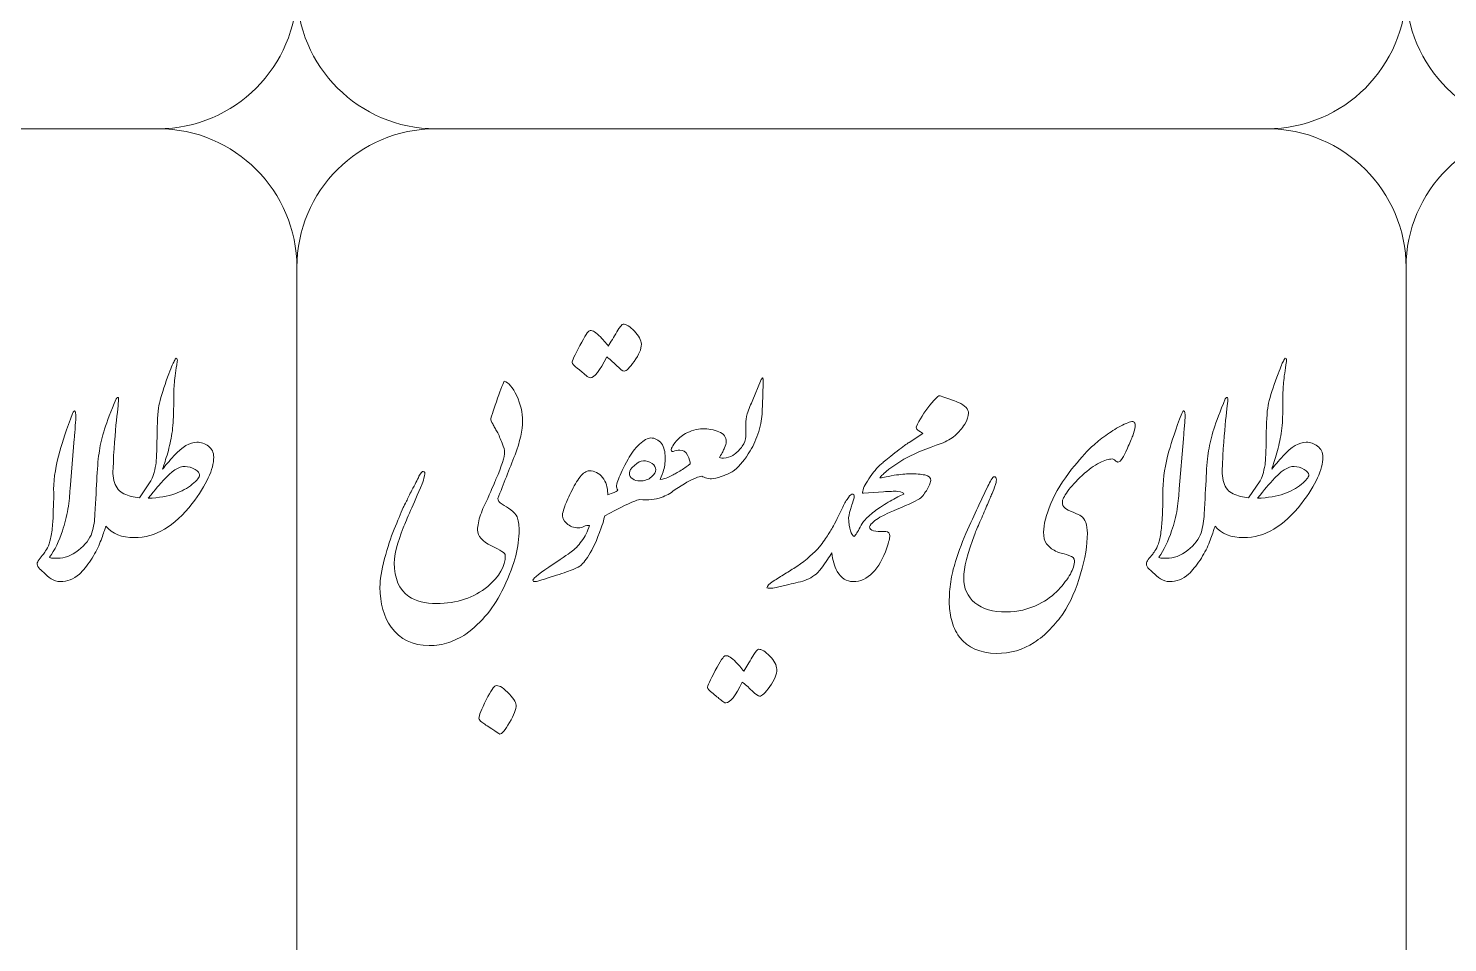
# Model space of a CAD drawing. Header units: millimetres. Extents: x 62 to 462, y 96 to 456.
# Drawn here: x 317.47 to 343.06, y 261.63 to 278.11 of the extents above; entities that cross this region are included whole.
import ezdxf

# ---------------------------------------------------------------- set-up
doc = ezdxf.new("R2010")
doc.units = ezdxf.units.MM
doc.header["$MEASUREMENT"] = 0
doc.layers.add('Layer 1', color=7, linetype='Continuous')

msp = doc.modelspace()

# ---------------------------------------------------------------- linework, layer by layer
at = {"layer": 'Layer 1', "color": 250, "lineweight": 18}
for points, knots in [([(304.8067, 296.3033), (304.8067, 296.3033), (319.8067, 296.3033), (319.8067, 296.3033), (321.1837, 296.3033), (322.3067, 295.1803), (322.3067, 293.8033), (322.3067, 293.8033), (322.3067, 278.8033), (322.3067, 278.8033), (322.3067, 277.4264), (321.1837, 276.3033), (319.8067, 276.3033), (319.8067, 276.3033), (304.8067, 276.3033), (304.8067, 276.3033), (303.4298, 276.3033), (302.3067, 277.4264), (302.3067, 278.8033), (302.3067, 278.8033), (302.3067, 293.8033), (302.3067, 293.8033), (302.3067, 295.1803), (303.4298, 296.3033), (304.8067, 296.3033)], [0, 0, 0, 0, 0.125, 0.125, 0.125, 0.25, 0.25, 0.25, 0.375, 0.375, 0.375, 0.5, 0.5, 0.5, 0.625, 0.625, 0.625, 0.75, 0.75, 0.75, 0.875, 0.875, 0.875, 1, 1, 1, 1]), ([(324.8067, 296.3033), (324.8067, 296.3033), (339.8067, 296.3033), (339.8067, 296.3033), (341.1837, 296.3033), (342.3067, 295.1803), (342.3067, 293.8033), (342.3067, 293.8033), (342.3067, 278.8033), (342.3067, 278.8033), (342.3067, 277.4264), (341.1837, 276.3033), (339.8067, 276.3033), (339.8067, 276.3033), (324.8067, 276.3033), (324.8067, 276.3033), (323.4298, 276.3033), (322.3067, 277.4264), (322.3067, 278.8033), (322.3067, 278.8033), (322.3067, 293.8033), (322.3067, 293.8033), (322.3067, 295.1803), (323.4298, 296.3033), (324.8067, 296.3033)], [0, 0, 0, 0, 0.125, 0.125, 0.125, 0.25, 0.25, 0.25, 0.375, 0.375, 0.375, 0.5, 0.5, 0.5, 0.625, 0.625, 0.625, 0.75, 0.75, 0.75, 0.875, 0.875, 0.875, 1, 1, 1, 1]), ([(344.8067, 296.3033), (344.8067, 296.3033), (359.8067, 296.3033), (359.8067, 296.3033), (361.1837, 296.3033), (362.3067, 295.1803), (362.3067, 293.8033), (362.3067, 293.8033), (362.3067, 278.8033), (362.3067, 278.8033), (362.3067, 277.4264), (361.1837, 276.3033), (359.8067, 276.3033), (359.8067, 276.3033), (344.8067, 276.3033), (344.8067, 276.3033), (343.4298, 276.3033), (342.3067, 277.4264), (342.3067, 278.8033), (342.3067, 278.8033), (342.3067, 293.8033), (342.3067, 293.8033), (342.3067, 295.1803), (343.4298, 296.3033), (344.8067, 296.3033)], [0, 0, 0, 0, 0.125, 0.125, 0.125, 0.25, 0.25, 0.25, 0.375, 0.375, 0.375, 0.5, 0.5, 0.5, 0.625, 0.625, 0.625, 0.75, 0.75, 0.75, 0.875, 0.875, 0.875, 1, 1, 1, 1]), ([(304.8067, 276.3033), (304.8067, 276.3033), (319.8067, 276.3033), (319.8067, 276.3033), (321.1837, 276.3033), (322.3067, 275.1803), (322.3067, 273.8033), (322.3067, 273.8033), (322.3067, 258.8033), (322.3067, 258.8033), (322.3067, 257.4264), (321.1837, 256.3033), (319.8067, 256.3033), (319.8067, 256.3033), (304.8067, 256.3033), (304.8067, 256.3033), (303.4298, 256.3033), (302.3067, 257.4264), (302.3067, 258.8033), (302.3067, 258.8033), (302.3067, 273.8033), (302.3067, 273.8033), (302.3067, 275.1803), (303.4298, 276.3033), (304.8067, 276.3033)], [0, 0, 0, 0, 0.125, 0.125, 0.125, 0.25, 0.25, 0.25, 0.375, 0.375, 0.375, 0.5, 0.5, 0.5, 0.625, 0.625, 0.625, 0.75, 0.75, 0.75, 0.875, 0.875, 0.875, 1, 1, 1, 1]), ([(324.8067, 276.3033), (324.8067, 276.3033), (339.8067, 276.3033), (339.8067, 276.3033), (341.1837, 276.3033), (342.3067, 275.1803), (342.3067, 273.8033), (342.3067, 273.8033), (342.3067, 258.8033), (342.3067, 258.8033), (342.3067, 257.4264), (341.1837, 256.3033), (339.8067, 256.3033), (339.8067, 256.3033), (324.8067, 256.3033), (324.8067, 256.3033), (323.4298, 256.3033), (322.3067, 257.4264), (322.3067, 258.8033), (322.3067, 258.8033), (322.3067, 273.8033), (322.3067, 273.8033), (322.3067, 275.1803), (323.4298, 276.3033), (324.8067, 276.3033)], [0, 0, 0, 0, 0.125, 0.125, 0.125, 0.25, 0.25, 0.25, 0.375, 0.375, 0.375, 0.5, 0.5, 0.5, 0.625, 0.625, 0.625, 0.75, 0.75, 0.75, 0.875, 0.875, 0.875, 1, 1, 1, 1]), ([(344.8067, 276.3033), (344.8067, 276.3033), (359.8067, 276.3033), (359.8067, 276.3033), (361.1837, 276.3033), (362.3067, 275.1803), (362.3067, 273.8033), (362.3067, 273.8033), (362.3067, 258.8033), (362.3067, 258.8033), (362.3067, 257.4264), (361.1837, 256.3033), (359.8067, 256.3033), (359.8067, 256.3033), (344.8067, 256.3033), (344.8067, 256.3033), (343.4298, 256.3033), (342.3067, 257.4264), (342.3067, 258.8033), (342.3067, 258.8033), (342.3067, 273.8033), (342.3067, 273.8033), (342.3067, 275.1803), (343.4298, 276.3033), (344.8067, 276.3033)], [0, 0, 0, 0, 0.125, 0.125, 0.125, 0.25, 0.25, 0.25, 0.375, 0.375, 0.375, 0.5, 0.5, 0.5, 0.625, 0.625, 0.625, 0.75, 0.75, 0.75, 0.875, 0.875, 0.875, 1, 1, 1, 1]), ([(327.2684, 272.0841), (327.2684, 272.1147), (327.3154, 272.217), (327.4095, 272.3945), (327.5036, 272.5709), (327.5612, 272.6591), (327.5812, 272.6591), (327.62, 272.6756), (327.6776, 272.6474), (327.7517, 272.5756), (327.827, 272.5027), (327.8834, 272.4392), (327.9222, 272.3839), (327.9681, 272.4592), (328.0198, 272.545), (328.0763, 272.6391), (328.1327, 272.7332), (328.1692, 272.7802), (328.188, 272.7802), (328.2456, 272.7802), (328.3138, 272.7379), (328.3926, 272.6544), (328.4726, 272.5709), (328.5137, 272.4921), (328.5184, 272.418), (328.5184, 272.331), (328.4761, 272.2275), (328.3914, 272.1088), (328.3079, 271.9912), (328.2479, 271.9324), (328.208, 271.9324), (328.1833, 271.9324), (328.1374, 271.9665), (328.0704, 272.0323), (328.0045, 272.0994), (327.9457, 272.1511), (327.8952, 272.1876), (327.7705, 271.9371), (327.6717, 271.8124), (327.5988, 271.8124), (327.58, 271.8124), (327.5542, 271.8266), (327.5189, 271.8571), (327.4871, 271.8842), (327.4377, 271.9253), (327.3695, 271.9806), (327.3013, 272.0359), (327.2684, 272.07), (327.2684, 272.0841)], [0, 0, 0, 0, 0.0625, 0.0625, 0.0625, 0.125, 0.125, 0.125, 0.1875, 0.1875, 0.1875, 0.25, 0.25, 0.25, 0.3125, 0.3125, 0.3125, 0.375, 0.375, 0.375, 0.4375, 0.4375, 0.4375, 0.5, 0.5, 0.5, 0.5625, 0.5625, 0.5625, 0.625, 0.625, 0.625, 0.6875, 0.6875, 0.6875, 0.75, 0.75, 0.75, 0.8125, 0.8125, 0.8125, 0.875, 0.875, 0.875, 0.9375, 0.9375, 0.9375, 1, 1, 1, 1]), ([(318.9892, 270.0833), (318.9943, 270.0275), (319.0045, 269.9738), (319.0195, 269.9216), (319.0501, 269.8275), (319.1065, 269.7593), (319.1889, 269.7193), (319.2712, 269.6793), (319.3641, 269.6558), (319.4676, 269.6487), (319.4676, 269.6487), (319.6745, 269.9521), (319.6745, 269.9521), (319.7086, 270.0098), (319.7392, 270.1074), (319.7639, 270.2449), (319.7756, 270.3202), (319.7827, 270.4872), (319.7851, 270.7424), (319.7874, 270.9987), (319.798, 271.1892), (319.8192, 271.3127), (319.8427, 271.4279), (319.8874, 271.5761), (319.9532, 271.7584), (320.0202, 271.9418), (320.0614, 272.0476), (320.0755, 272.0759), (320.0908, 272.1041), (320.1026, 272.1276), (320.112, 272.1464), (320.1237, 272.1652), (320.1343, 272.1687), (320.1425, 272.1582), (320.1519, 272.1476), (320.1543, 272.1299), (320.1496, 272.1041), (320.1249, 271.95), (320.1073, 271.8254), (320.0979, 271.7278), (320.0896, 271.6302), (320.0849, 271.5373), (320.0861, 271.4491), (320.0873, 271.3609), (320.0861, 271.2468), (320.0814, 271.1069), (320.0767, 270.967), (320.0626, 270.8376), (320.0391, 270.72), (320.0167, 270.6012), (319.9885, 270.4872), (319.9532, 270.3755), (319.9191, 270.2649), (319.8956, 270.1944), (319.885, 270.1638), (319.9403, 270.2332), (320.0073, 270.312), (320.0884, 270.4025), (320.2413, 270.5683), (320.3812, 270.6506), (320.5047, 270.6506), (320.58, 270.6506), (320.6494, 270.6259), (320.7117, 270.5777), (320.7752, 270.5319), (320.8081, 270.4672), (320.8081, 270.3813), (320.8081, 270.1603), (320.6776, 269.8816), (320.4189, 269.5429), (320.1014, 269.1337), (319.7545, 268.9291), (319.3782, 268.9291), (319.1515, 268.9291), (318.9798, 268.9978), (318.8622, 269.1361), (318.8537, 269.1085), (318.8454, 269.0834), (318.8372, 269.0608), (318.8172, 268.9926), (318.7878, 268.9115), (318.749, 268.8186), (318.7114, 268.7257), (318.6585, 268.6269), (318.5915, 268.5234), (318.5233, 268.4199), (318.4551, 268.3364), (318.3857, 268.2718), (318.2787, 268.1789), (318.1646, 268.1342), (318.0447, 268.1365), (317.9835, 268.1389), (317.9271, 268.1553), (317.8765, 268.1859), (317.8283, 268.2177), (317.7836, 268.2576), (317.7425, 268.3035), (317.7048, 268.3329), (317.6825, 268.3529), (317.6731, 268.3611), (317.6413, 268.3917), (317.6249, 268.4223), (317.6249, 268.454), (317.6249, 268.4775), (317.6366, 268.5046), (317.659, 268.534), (317.6825, 268.5634), (317.7083, 268.5975), (317.7389, 268.6339), (317.7519, 268.6516), (317.7707, 268.6798), (317.793, 268.7163), (317.8165, 268.7527), (317.8365, 268.8021), (317.8542, 268.8632), (317.8706, 268.9232), (317.8859, 269.0032), (317.8965, 269.102), (317.9059, 269.2007), (317.9118, 269.2866), (317.9141, 269.3571), (317.9141, 269.3571), (317.9212, 269.5712), (317.9212, 269.5712), (317.9235, 269.6441), (317.9235, 269.7217), (317.9212, 269.8016), (317.9259, 270.0133), (317.9623, 270.2426), (318.0317, 270.4907), (318.0799, 270.6589), (318.1564, 270.8847), (318.2622, 271.1692), (318.2693, 271.1881), (318.2763, 271.1998), (318.2834, 271.2069), (318.2893, 271.2139), (318.2951, 271.2174), (318.2998, 271.2174), (318.3163, 271.2151), (318.3234, 271.1716), (318.321, 271.0869), (318.3187, 271.0458), (318.314, 270.9787), (318.3069, 270.887), (318.2998, 270.7929), (318.2951, 270.733), (318.2928, 270.7083), (318.2928, 270.7083), (318.2175, 269.8122), (318.2175, 269.8122), (318.2128, 269.704), (318.1999, 269.5817), (318.1799, 269.443), (318.1564, 269.3101), (318.1235, 269.1807), (318.0799, 269.0537), (318.02, 268.868), (317.9424, 268.708), (317.8483, 268.5751), (317.853, 268.5657), (317.8718, 268.561), (317.9036, 268.561), (317.9036, 268.561), (317.9906, 268.5575), (317.9906, 268.5575), (318.1164, 268.5528), (318.2422, 268.601), (318.3692, 268.701), (318.495, 268.8009), (318.5762, 268.9068), (318.6103, 269.0173), (318.6444, 269.129), (318.6632, 269.2407), (318.6656, 269.3536), (318.6808, 269.6135), (318.6938, 269.8393), (318.7032, 270.0309), (318.7126, 270.2226), (318.7267, 270.3778), (318.7467, 270.4978), (318.7655, 270.6166), (318.7973, 270.7471), (318.8408, 270.887), (318.8843, 271.0269), (318.9537, 271.208), (319.0477, 271.4315), (319.0618, 271.4538), (319.0736, 271.4632), (319.0854, 271.4585), (319.0971, 271.4538), (319.0924, 271.3644), (319.0701, 271.1881), (319.0477, 271.0128), (319.0254, 270.753), (319.003, 270.4084), (319.0007, 270.3188), (318.9961, 270.2108), (318.9892, 270.0833)], [0, 0, 0, 0, 0.0151515, 0.0151515, 0.0151515, 0.030303, 0.030303, 0.030303, 0.0454545, 0.0454545, 0.0454545, 0.0606061, 0.0606061, 0.0606061, 0.0757576, 0.0757576, 0.0757576, 0.0909091, 0.0909091, 0.0909091, 0.1060606, 0.1060606, 0.1060606, 0.1212121, 0.1212121, 0.1212121, 0.1363636, 0.1363636, 0.1363636, 0.1515152, 0.1515152, 0.1515152, 0.1666667, 0.1666667, 0.1666667, 0.1818182, 0.1818182, 0.1818182, 0.1969697, 0.1969697, 0.1969697, 0.2121212, 0.2121212, 0.2121212, 0.2272727, 0.2272727, 0.2272727, 0.2424242, 0.2424242, 0.2424242, 0.2575758, 0.2575758, 0.2575758, 0.2727273, 0.2727273, 0.2727273, 0.2878788, 0.2878788, 0.2878788, 0.3030303, 0.3030303, 0.3030303, 0.3181818, 0.3181818, 0.3181818, 0.3333333, 0.3333333, 0.3333333, 0.3484848, 0.3484848, 0.3484848, 0.3636364, 0.3636364, 0.3636364, 0.3787879, 0.3787879, 0.3787879, 0.3939394, 0.3939394, 0.3939394, 0.4090909, 0.4090909, 0.4090909, 0.4242424, 0.4242424, 0.4242424, 0.4393939, 0.4393939, 0.4393939, 0.4545455, 0.4545455, 0.4545455, 0.469697, 0.469697, 0.469697, 0.4848485, 0.4848485, 0.4848485, 0.5, 0.5, 0.5, 0.5151515, 0.5151515, 0.5151515, 0.530303, 0.530303, 0.530303, 0.5454545, 0.5454545, 0.5454545, 0.5606061, 0.5606061, 0.5606061, 0.5757576, 0.5757576, 0.5757576, 0.5909091, 0.5909091, 0.5909091, 0.6060606, 0.6060606, 0.6060606, 0.6212121, 0.6212121, 0.6212121, 0.6363636, 0.6363636, 0.6363636, 0.6515152, 0.6515152, 0.6515152, 0.6666667, 0.6666667, 0.6666667, 0.6818182, 0.6818182, 0.6818182, 0.6969697, 0.6969697, 0.6969697, 0.7121212, 0.7121212, 0.7121212, 0.7272727, 0.7272727, 0.7272727, 0.7424242, 0.7424242, 0.7424242, 0.7575758, 0.7575758, 0.7575758, 0.7727273, 0.7727273, 0.7727273, 0.7878788, 0.7878788, 0.7878788, 0.8030303, 0.8030303, 0.8030303, 0.8181818, 0.8181818, 0.8181818, 0.8333333, 0.8333333, 0.8333333, 0.8484848, 0.8484848, 0.8484848, 0.8636364, 0.8636364, 0.8636364, 0.8787879, 0.8787879, 0.8787879, 0.8939394, 0.8939394, 0.8939394, 0.9090909, 0.9090909, 0.9090909, 0.9242424, 0.9242424, 0.9242424, 0.9393939, 0.9393939, 0.9393939, 0.9545455, 0.9545455, 0.9545455, 0.969697, 0.969697, 0.969697, 0.9848485, 0.9848485, 0.9848485, 1, 1, 1, 1]), ([(338.9892, 270.0833), (338.9943, 270.0275), (339.0045, 269.9738), (339.0195, 269.9216), (339.0501, 269.8275), (339.1065, 269.7593), (339.1889, 269.7193), (339.2712, 269.6793), (339.3641, 269.6558), (339.4676, 269.6487), (339.4676, 269.6487), (339.6745, 269.9521), (339.6745, 269.9521), (339.7086, 270.0098), (339.7392, 270.1074), (339.7639, 270.2449), (339.7756, 270.3202), (339.7827, 270.4872), (339.7851, 270.7424), (339.7874, 270.9987), (339.798, 271.1892), (339.8192, 271.3127), (339.8427, 271.4279), (339.8874, 271.5761), (339.9532, 271.7584), (340.0202, 271.9418), (340.0614, 272.0476), (340.0755, 272.0759), (340.0908, 272.1041), (340.1026, 272.1276), (340.112, 272.1464), (340.1237, 272.1652), (340.1343, 272.1687), (340.1425, 272.1582), (340.1519, 272.1476), (340.1543, 272.1299), (340.1496, 272.1041), (340.1249, 271.95), (340.1073, 271.8254), (340.0979, 271.7278), (340.0896, 271.6302), (340.0849, 271.5373), (340.0861, 271.4491), (340.0873, 271.3609), (340.0861, 271.2468), (340.0814, 271.1069), (340.0767, 270.967), (340.0626, 270.8376), (340.0391, 270.72), (340.0167, 270.6012), (339.9885, 270.4872), (339.9532, 270.3755), (339.9191, 270.2649), (339.8956, 270.1944), (339.885, 270.1638), (339.9403, 270.2332), (340.0073, 270.312), (340.0884, 270.4025), (340.2413, 270.5683), (340.3812, 270.6506), (340.5047, 270.6506), (340.58, 270.6506), (340.6494, 270.6259), (340.7117, 270.5777), (340.7752, 270.5319), (340.8081, 270.4672), (340.8081, 270.3813), (340.8081, 270.1603), (340.6776, 269.8816), (340.4189, 269.5429), (340.1014, 269.1337), (339.7545, 268.9291), (339.3782, 268.9291), (339.1515, 268.9291), (338.9798, 268.9978), (338.8622, 269.1361), (338.8537, 269.1085), (338.8454, 269.0834), (338.8372, 269.0608), (338.8172, 268.9926), (338.7878, 268.9115), (338.749, 268.8186), (338.7114, 268.7257), (338.6585, 268.6269), (338.5915, 268.5234), (338.5233, 268.4199), (338.4551, 268.3364), (338.3857, 268.2718), (338.2787, 268.1789), (338.1646, 268.1342), (338.0447, 268.1365), (337.9835, 268.1389), (337.9271, 268.1553), (337.8765, 268.1859), (337.8283, 268.2177), (337.7836, 268.2576), (337.7425, 268.3035), (337.7048, 268.3329), (337.6825, 268.3529), (337.6731, 268.3611), (337.6413, 268.3917), (337.6249, 268.4223), (337.6249, 268.454), (337.6249, 268.4775), (337.6366, 268.5046), (337.659, 268.534), (337.6825, 268.5634), (337.7083, 268.5975), (337.7389, 268.6339), (337.7519, 268.6516), (337.7707, 268.6798), (337.793, 268.7163), (337.8165, 268.7527), (337.8365, 268.8021), (337.8542, 268.8632), (337.8706, 268.9232), (337.8859, 269.0032), (337.8965, 269.102), (337.9059, 269.2007), (337.9118, 269.2866), (337.9141, 269.3571), (337.9141, 269.3571), (337.9212, 269.5712), (337.9212, 269.5712), (337.9235, 269.6441), (337.9235, 269.7217), (337.9212, 269.8016), (337.9259, 270.0133), (337.9623, 270.2426), (338.0317, 270.4907), (338.0799, 270.6589), (338.1564, 270.8847), (338.2622, 271.1692), (338.2693, 271.1881), (338.2763, 271.1998), (338.2834, 271.2069), (338.2893, 271.2139), (338.2951, 271.2174), (338.2998, 271.2174), (338.3163, 271.2151), (338.3234, 271.1716), (338.321, 271.0869), (338.3187, 271.0458), (338.314, 270.9787), (338.3069, 270.887), (338.2998, 270.7929), (338.2951, 270.733), (338.2928, 270.7083), (338.2928, 270.7083), (338.2175, 269.8122), (338.2175, 269.8122), (338.2128, 269.704), (338.1999, 269.5817), (338.1799, 269.443), (338.1564, 269.3101), (338.1235, 269.1807), (338.0799, 269.0537), (338.02, 268.868), (337.9424, 268.708), (337.8483, 268.5751), (337.853, 268.5657), (337.8718, 268.561), (337.9036, 268.561), (337.9036, 268.561), (337.9906, 268.5575), (337.9906, 268.5575), (338.1164, 268.5528), (338.2422, 268.601), (338.3692, 268.701), (338.495, 268.8009), (338.5762, 268.9068), (338.6103, 269.0173), (338.6444, 269.129), (338.6632, 269.2407), (338.6656, 269.3536), (338.6808, 269.6135), (338.6938, 269.8393), (338.7032, 270.0309), (338.7126, 270.2226), (338.7267, 270.3778), (338.7467, 270.4978), (338.7655, 270.6166), (338.7973, 270.7471), (338.8408, 270.887), (338.8843, 271.0269), (338.9537, 271.208), (339.0477, 271.4315), (339.0618, 271.4538), (339.0736, 271.4632), (339.0854, 271.4585), (339.0971, 271.4538), (339.0924, 271.3644), (339.0701, 271.1881), (339.0477, 271.0128), (339.0254, 270.753), (339.003, 270.4084), (339.0007, 270.3188), (338.9961, 270.2108), (338.9892, 270.0833)], [0, 0, 0, 0, 0.0151515, 0.0151515, 0.0151515, 0.030303, 0.030303, 0.030303, 0.0454545, 0.0454545, 0.0454545, 0.0606061, 0.0606061, 0.0606061, 0.0757576, 0.0757576, 0.0757576, 0.0909091, 0.0909091, 0.0909091, 0.1060606, 0.1060606, 0.1060606, 0.1212121, 0.1212121, 0.1212121, 0.1363636, 0.1363636, 0.1363636, 0.1515152, 0.1515152, 0.1515152, 0.1666667, 0.1666667, 0.1666667, 0.1818182, 0.1818182, 0.1818182, 0.1969697, 0.1969697, 0.1969697, 0.2121212, 0.2121212, 0.2121212, 0.2272727, 0.2272727, 0.2272727, 0.2424242, 0.2424242, 0.2424242, 0.2575758, 0.2575758, 0.2575758, 0.2727273, 0.2727273, 0.2727273, 0.2878788, 0.2878788, 0.2878788, 0.3030303, 0.3030303, 0.3030303, 0.3181818, 0.3181818, 0.3181818, 0.3333333, 0.3333333, 0.3333333, 0.3484848, 0.3484848, 0.3484848, 0.3636364, 0.3636364, 0.3636364, 0.3787879, 0.3787879, 0.3787879, 0.3939394, 0.3939394, 0.3939394, 0.4090909, 0.4090909, 0.4090909, 0.4242424, 0.4242424, 0.4242424, 0.4393939, 0.4393939, 0.4393939, 0.4545455, 0.4545455, 0.4545455, 0.469697, 0.469697, 0.469697, 0.4848485, 0.4848485, 0.4848485, 0.5, 0.5, 0.5, 0.5151515, 0.5151515, 0.5151515, 0.530303, 0.530303, 0.530303, 0.5454545, 0.5454545, 0.5454545, 0.5606061, 0.5606061, 0.5606061, 0.5757576, 0.5757576, 0.5757576, 0.5909091, 0.5909091, 0.5909091, 0.6060606, 0.6060606, 0.6060606, 0.6212121, 0.6212121, 0.6212121, 0.6363636, 0.6363636, 0.6363636, 0.6515152, 0.6515152, 0.6515152, 0.6666667, 0.6666667, 0.6666667, 0.6818182, 0.6818182, 0.6818182, 0.6969697, 0.6969697, 0.6969697, 0.7121212, 0.7121212, 0.7121212, 0.7272727, 0.7272727, 0.7272727, 0.7424242, 0.7424242, 0.7424242, 0.7575758, 0.7575758, 0.7575758, 0.7727273, 0.7727273, 0.7727273, 0.7878788, 0.7878788, 0.7878788, 0.8030303, 0.8030303, 0.8030303, 0.8181818, 0.8181818, 0.8181818, 0.8333333, 0.8333333, 0.8333333, 0.8484848, 0.8484848, 0.8484848, 0.8636364, 0.8636364, 0.8636364, 0.8787879, 0.8787879, 0.8787879, 0.8939394, 0.8939394, 0.8939394, 0.9090909, 0.9090909, 0.9090909, 0.9242424, 0.9242424, 0.9242424, 0.9393939, 0.9393939, 0.9393939, 0.9545455, 0.9545455, 0.9545455, 0.969697, 0.969697, 0.969697, 0.9848485, 0.9848485, 0.9848485, 1, 1, 1, 1]), ([(330.1965, 270.4343), (330.2517, 270.4731), (330.2988, 270.5213), (330.3376, 270.5789), (330.3787, 270.6366), (330.3999, 270.6942), (330.3999, 270.7518), (330.3999, 270.7518), (330.3999, 270.9788), (330.3999, 270.9788), (330.3999, 271.034), (330.4093, 271.0952), (330.427, 271.161), (330.4599, 271.2527), (330.4928, 271.3374), (330.5269, 271.4127), (330.5269, 271.4127), (330.668, 271.7537), (330.668, 271.7537), (330.6704, 271.7702), (330.6821, 271.789), (330.7033, 271.809), (330.7127, 271.809), (330.7162, 271.7854), (330.7162, 271.7372), (330.7162, 271.7372), (330.7104, 271.4926), (330.7104, 271.4926), (330.7104, 271.4926), (330.6962, 271.1963), (330.6962, 271.1963), (330.6962, 271.0928), (330.6751, 270.9752), (330.6339, 270.8447), (330.5951, 270.713), (330.5445, 270.5978), (330.4822, 270.4966), (330.3885, 270.3432), (330.2937, 270.2259), (330.1976, 270.146), (330.1976, 270.146), (330.1965, 270.1438), (330.1965, 270.1438), (330.1412, 270.1074), (330.0789, 270.0756), (330.0107, 270.0498), (329.9413, 270.0227), (329.8743, 270.0051), (329.8108, 269.9957), (329.7755, 269.9886), (329.739, 269.991), (329.7002, 270.0004), (329.6614, 270.011), (329.6308, 270.0227), (329.6108, 270.0368), (329.5826, 270.0368), (329.5438, 270.0251), (329.4933, 270.0027), (329.445, 269.9816), (329.3851, 269.9522), (329.3145, 269.9134), (329.3145, 269.9134), (329.1111, 269.7852), (329.1111, 269.7852), (329.1111, 269.7852), (329.1108, 269.7861), (329.1108, 269.7861), (329.0462, 269.7286), (328.9686, 269.6851), (328.8771, 269.6558), (328.7736, 269.6158), (328.6431, 269.6041), (328.4843, 269.617), (328.4514, 269.617), (328.3044, 269.5523), (328.0398, 269.4206), (328.0398, 269.4206), (327.8581, 269.3204), (327.8581, 269.3204), (327.8581, 269.3204), (327.8446, 269.2678), (327.8446, 269.2678), (327.8305, 269.2101), (327.8129, 269.1549), (327.7952, 269.1043), (327.7141, 268.8821), (327.64, 268.7174), (327.5706, 268.6116), (327.5024, 268.5058), (327.4483, 268.4411), (327.4095, 268.4152), (327.3696, 268.3905), (327.3119, 268.3635), (327.2331, 268.3341), (327.1555, 268.3059), (327.0368, 268.2659), (326.8768, 268.2141), (326.7169, 268.1624), (326.6228, 268.1365), (326.5923, 268.1365), (326.5746, 268.1365), (326.5652, 268.1412), (326.5652, 268.1506), (326.5464, 268.1753), (326.6417, 268.2588), (326.851, 268.3988), (327.0603, 268.5387), (327.1955, 268.6304), (327.2555, 268.6739), (327.3166, 268.7174), (327.379, 268.7809), (327.4413, 268.8656), (327.5048, 268.9491), (327.5518, 269.0443), (327.5812, 269.149), (327.5495, 269.1537), (327.5165, 269.1478), (327.4836, 269.1302), (327.4495, 269.1137), (327.4166, 269.1043), (327.3848, 269.1043), (327.3002, 269.1067), (327.2284, 269.1349), (327.1708, 269.1878), (327.1144, 269.2395), (327.0897, 269.2983), (327.0991, 269.363), (327.1085, 269.4018), (327.1214, 269.4477), (327.1391, 269.4994), (327.1555, 269.5512), (327.192, 269.6335), (327.2473, 269.7452), (327.3025, 269.8581), (327.3578, 269.951), (327.4142, 270.0239), (327.4707, 270.098), (327.5259, 270.1344), (327.5812, 270.1344), (327.6753, 270.1344), (327.7541, 270.0944), (327.8176, 270.0145), (327.8811, 269.9333), (327.9117, 269.8369), (327.9117, 269.7252), (327.9117, 269.7252), (327.9115, 269.7016), (327.9115, 269.7016), (327.9115, 269.7016), (327.9763, 269.724), (327.9763, 269.724), (328.0527, 269.7522), (328.0916, 269.7722), (328.0916, 269.7863), (328.0774, 269.8098), (328.0704, 269.8381), (328.0704, 269.8722), (328.0751, 269.9027), (328.0868, 269.9404), (328.1057, 269.9862), (328.1374, 270.0709), (328.1962, 270.1908), (328.2809, 270.3449), (328.3338, 270.446), (328.4008, 270.5354), (328.4843, 270.613), (328.5666, 270.6894), (328.6337, 270.7271), (328.6842, 270.7271), (328.7642, 270.7271), (328.83, 270.693), (328.8806, 270.6271), (328.9265, 270.5624), (328.9488, 270.4778), (328.9488, 270.3719), (328.9488, 270.2779), (328.9359, 270.1932), (328.91, 270.1191), (328.8829, 270.0439), (328.8665, 269.998), (328.8594, 269.9792), (328.8594, 269.9792), (328.9006, 269.9862), (328.9006, 269.9862), (328.99, 270.0086), (329.0605, 270.0391), (329.1111, 270.0756), (329.1111, 270.0756), (329.1132, 270.072), (329.1132, 270.072), (329.1543, 270.0933), (329.2123, 270.1282), (329.2863, 270.178), (329.3028, 270.1874), (329.3404, 270.2144), (329.4004, 270.2579), (329.4004, 270.2944), (329.3839, 270.3473), (329.3521, 270.4167), (329.318, 270.479), (329.271, 270.5096), (329.211, 270.5096), (329.1722, 270.5096), (329.1322, 270.5002), (329.0899, 270.4813), (329.0605, 270.4813), (329.0511, 270.5013), (329.0629, 270.5401), (329.0723, 270.5684), (329.0923, 270.6025), (329.1252, 270.6436), (329.1758, 270.7083), (329.2381, 270.7624), (329.3145, 270.8059), (329.3627, 270.8318), (329.4121, 270.8506), (329.4627, 270.8647), (329.525, 270.8835), (329.5767, 270.8929), (329.6214, 270.8929), (329.7261, 270.8929), (329.8249, 270.8741), (329.9178, 270.8376), (330.0048, 270.8035), (330.0483, 270.7436), (330.0483, 270.6577), (330.0483, 270.6283), (330.0377, 270.5919), (330.0177, 270.5484), (330.006, 270.5225), (329.9954, 270.499), (329.9848, 270.479), (329.9742, 270.4578), (329.9554, 270.4237), (329.9272, 270.3755), (329.9436, 270.3614), (329.9824, 270.3602), (330.0448, 270.3696), (330.1071, 270.3802), (330.1576, 270.4014), (330.1965, 270.4343)], [0, 0, 0, 0, 0.0125, 0.0125, 0.0125, 0.025, 0.025, 0.025, 0.0375, 0.0375, 0.0375, 0.05, 0.05, 0.05, 0.0625, 0.0625, 0.0625, 0.075, 0.075, 0.075, 0.0875, 0.0875, 0.0875, 0.1, 0.1, 0.1, 0.1125, 0.1125, 0.1125, 0.125, 0.125, 0.125, 0.1375, 0.1375, 0.1375, 0.15, 0.15, 0.15, 0.1625, 0.1625, 0.1625, 0.175, 0.175, 0.175, 0.1875, 0.1875, 0.1875, 0.2, 0.2, 0.2, 0.2125, 0.2125, 0.2125, 0.225, 0.225, 0.225, 0.2375, 0.2375, 0.2375, 0.25, 0.25, 0.25, 0.2625, 0.2625, 0.2625, 0.275, 0.275, 0.275, 0.2875, 0.2875, 0.2875, 0.3, 0.3, 0.3, 0.3125, 0.3125, 0.3125, 0.325, 0.325, 0.325, 0.3375, 0.3375, 0.3375, 0.35, 0.35, 0.35, 0.3625, 0.3625, 0.3625, 0.375, 0.375, 0.375, 0.3875, 0.3875, 0.3875, 0.4, 0.4, 0.4, 0.4125, 0.4125, 0.4125, 0.425, 0.425, 0.425, 0.4375, 0.4375, 0.4375, 0.45, 0.45, 0.45, 0.4625, 0.4625, 0.4625, 0.475, 0.475, 0.475, 0.4875, 0.4875, 0.4875, 0.5, 0.5, 0.5, 0.5125, 0.5125, 0.5125, 0.525, 0.525, 0.525, 0.5375, 0.5375, 0.5375, 0.55, 0.55, 0.55, 0.5625, 0.5625, 0.5625, 0.575, 0.575, 0.575, 0.5875, 0.5875, 0.5875, 0.6, 0.6, 0.6, 0.6125, 0.6125, 0.6125, 0.625, 0.625, 0.625, 0.6375, 0.6375, 0.6375, 0.65, 0.65, 0.65, 0.6625, 0.6625, 0.6625, 0.675, 0.675, 0.675, 0.6875, 0.6875, 0.6875, 0.7, 0.7, 0.7, 0.7125, 0.7125, 0.7125, 0.725, 0.725, 0.725, 0.7375, 0.7375, 0.7375, 0.75, 0.75, 0.75, 0.7625, 0.7625, 0.7625, 0.775, 0.775, 0.775, 0.7875, 0.7875, 0.7875, 0.8, 0.8, 0.8, 0.8125, 0.8125, 0.8125, 0.825, 0.825, 0.825, 0.8375, 0.8375, 0.8375, 0.85, 0.85, 0.85, 0.8625, 0.8625, 0.8625, 0.875, 0.875, 0.875, 0.8875, 0.8875, 0.8875, 0.9, 0.9, 0.9, 0.9125, 0.9125, 0.9125, 0.925, 0.925, 0.925, 0.9375, 0.9375, 0.9375, 0.95, 0.95, 0.95, 0.9625, 0.9625, 0.9625, 0.975, 0.975, 0.975, 0.9875, 0.9875, 0.9875, 1, 1, 1, 1]), ([(326.0655, 268.6092), (326.0655, 268.6481), (325.9831, 268.7057), (325.8173, 268.7809), (325.6492, 268.8597), (325.5657, 268.955), (325.5657, 269.0679), (325.5657, 269.1478), (325.5833, 269.2395), (325.6198, 269.3418), (325.6551, 269.443), (325.6974, 269.5406), (325.748, 269.6323), (325.748, 269.6323), (325.7492, 269.6344), (325.7492, 269.6344), (325.7492, 269.6344), (325.7491, 269.6347), (325.7491, 269.6347), (325.8267, 269.8181), (325.8761, 269.9345), (325.8973, 269.9827), (326.0008, 270.2238), (326.0525, 270.3884), (326.0525, 270.4755), (326.0525, 270.5049), (326.0384, 270.5566), (326.0102, 270.6307), (325.9784, 270.7106), (325.9478, 270.7812), (325.9173, 270.84), (325.9043, 270.8635), (325.8902, 270.8859), (325.8761, 270.9094), (325.862, 270.9329), (325.8502, 270.9552), (325.8385, 270.9788), (325.8103, 271.0199), (325.7997, 271.0517), (325.8044, 271.0752), (325.8244, 271.1387), (325.8432, 271.1963), (325.8596, 271.2469), (325.8749, 271.2974), (325.8902, 271.3409), (325.9043, 271.3774), (325.9655, 271.562), (326.0125, 271.6855), (326.0454, 271.7502), (326.1231, 271.7243), (326.1995, 271.6373), (326.2724, 271.4879), (326.3418, 271.3386), (326.3759, 271.1857), (326.3759, 271.0305), (326.3759, 270.8694), (326.3312, 270.6671), (326.2418, 270.4237), (326.1889, 270.2932), (326.136, 270.1615), (326.0842, 270.0286), (326.0325, 269.8969), (325.9819, 269.7652), (325.9314, 269.6347), (325.9314, 269.6347), (325.9311, 269.6341), (325.9311, 269.6341), (325.9311, 269.6341), (325.9314, 269.6323), (325.9314, 269.6323), (325.9314, 269.6006), (325.9573, 269.5676), (326.009, 269.5359), (326.0607, 269.5041), (326.1125, 269.4688), (326.1654, 269.4312), (326.2183, 269.3924), (326.256, 269.3501), (326.2795, 269.3019), (326.3018, 269.249), (326.3136, 269.1713), (326.3136, 269.0679), (326.3136, 268.9162), (326.2936, 268.7609), (326.2548, 268.6022), (326.216, 268.4481), (326.1431, 268.2576), (326.0372, 268.0307), (325.8702, 267.6791), (325.6433, 267.3992), (325.3552, 267.1899), (325.2505, 267.1229), (325.1471, 267.0723), (325.0459, 267.0382), (324.9354, 267.0018), (324.8166, 266.9829), (324.6908, 266.9829), (324.3945, 266.9829), (324.1675, 267.0935), (324.0088, 267.3134), (323.8735, 267.5015), (323.8053, 267.7438), (323.8053, 268.0377), (323.8053, 268.1683), (323.8324, 268.3388), (323.8876, 268.5505), (323.9429, 268.7551), (324.0005, 268.9315), (324.0605, 269.0808), (324.1252, 269.2348), (324.1793, 269.3654), (324.2251, 269.47), (324.2392, 269.4959), (324.2592, 269.5347), (324.2839, 269.5864), (324.3098, 269.637), (324.3415, 269.7052), (324.3804, 269.7875), (324.4086, 269.8381), (324.4333, 269.8839), (324.4544, 269.9251), (324.4768, 269.9663), (324.4944, 270.0039), (324.5085, 270.0356), (324.5426, 270.098), (324.5685, 270.1274), (324.5873, 270.125), (324.6132, 270.1203), (324.6191, 270.0944), (324.6085, 270.0462), (324.5967, 269.9886), (324.5814, 269.9392), (324.5638, 269.8981), (324.4003, 269.5206), (324.2875, 269.2584), (324.2251, 269.109), (324.1181, 268.835), (324.064, 268.6245), (324.064, 268.4752), (324.064, 268.1918), (324.151, 267.9907), (324.3251, 267.8684), (324.4544, 267.7837), (324.6202, 267.7414), (324.8249, 267.7414), (325.1929, 267.7414), (325.4998, 267.8449), (325.748, 268.0507), (325.9596, 268.2282), (326.0655, 268.414), (326.0655, 268.6092)], [0, 0, 0, 0, 0.02, 0.02, 0.02, 0.04, 0.04, 0.04, 0.06, 0.06, 0.06, 0.08, 0.08, 0.08, 0.1, 0.1, 0.1, 0.12, 0.12, 0.12, 0.14, 0.14, 0.14, 0.16, 0.16, 0.16, 0.18, 0.18, 0.18, 0.2, 0.2, 0.2, 0.22, 0.22, 0.22, 0.24, 0.24, 0.24, 0.26, 0.26, 0.26, 0.28, 0.28, 0.28, 0.3, 0.3, 0.3, 0.32, 0.32, 0.32, 0.34, 0.34, 0.34, 0.36, 0.36, 0.36, 0.38, 0.38, 0.38, 0.4, 0.4, 0.4, 0.42, 0.42, 0.42, 0.44, 0.44, 0.44, 0.46, 0.46, 0.46, 0.48, 0.48, 0.48, 0.5, 0.5, 0.5, 0.52, 0.52, 0.52, 0.54, 0.54, 0.54, 0.56, 0.56, 0.56, 0.58, 0.58, 0.58, 0.6, 0.6, 0.6, 0.62, 0.62, 0.62, 0.64, 0.64, 0.64, 0.66, 0.66, 0.66, 0.68, 0.68, 0.68, 0.7, 0.7, 0.7, 0.72, 0.72, 0.72, 0.74, 0.74, 0.74, 0.76, 0.76, 0.76, 0.78, 0.78, 0.78, 0.8, 0.8, 0.8, 0.82, 0.82, 0.82, 0.84, 0.84, 0.84, 0.86, 0.86, 0.86, 0.88, 0.88, 0.88, 0.9, 0.9, 0.9, 0.92, 0.92, 0.92, 0.94, 0.94, 0.94, 0.96, 0.96, 0.96, 0.98, 0.98, 0.98, 1, 1, 1, 1]), ([(332.8812, 270.2896), (332.9388, 270.3379), (333.0211, 270.4037), (333.1293, 270.4896), (333.2351, 270.5695), (333.3069, 270.6224), (333.3468, 270.6471), (333.3468, 270.6471), (333.5938, 270.8094), (333.5938, 270.8094), (333.5879, 270.8141), (333.5632, 270.8294), (333.5221, 270.8541), (333.4903, 270.8706), (333.4738, 270.8929), (333.4738, 270.9235), (333.5338, 271.0563), (333.6161, 271.1881), (333.722, 271.3198), (333.8254, 271.4432), (333.8854, 271.4997), (333.9042, 271.4879), (334.09, 271.4244), (334.2006, 271.3833), (334.2347, 271.368), (334.357, 271.3103), (334.4181, 271.2445), (334.4181, 271.1716), (334.4181, 271.121), (334.3946, 271.0552), (334.3487, 270.9752), (334.2982, 270.8964), (334.2405, 270.8294), (334.177, 270.7718), (334.1053, 270.7118), (334.0218, 270.6636), (333.9254, 270.6271), (333.6749, 270.5425), (333.4703, 270.4578), (333.3104, 270.3731), (333.153, 270.291), (333.0115, 270.194), (332.8872, 270.0812), (332.8872, 270.0812), (332.8823, 270.0733), (332.8823, 270.0733), (332.8565, 270.058), (332.84, 270.0427), (332.8318, 270.0286), (332.8235, 270.0145), (332.82, 270.0074), (332.82, 270.0051), (332.84, 270.0098), (332.927, 270.0251), (333.0787, 270.0533), (333.1904, 270.0709), (333.2845, 270.0803), (333.3609, 270.0803), (333.4703, 270.0803), (333.5608, 270.0733), (333.629, 270.0603), (333.7008, 270.0462), (333.7361, 270.0133), (333.7361, 269.9604), (333.7361, 269.9392), (333.7231, 269.9004), (333.6984, 269.8428), (333.6655, 269.7828), (333.6243, 269.7228), (333.5738, 269.6641), (333.5397, 269.6241), (333.4174, 269.5617), (333.2069, 269.4747), (332.9976, 269.3865), (332.8682, 269.3277), (332.82, 269.2972), (332.7718, 269.2654), (332.7353, 269.2395), (332.7095, 269.2196), (332.6956, 269.2012), (332.6804, 269.1876), (332.664, 269.179), (332.6281, 269.1378), (332.6233, 269.105), (332.6507, 269.0808), (332.6777, 269.0549), (332.7236, 269.042), (332.7883, 269.0408), (332.8529, 269.0396), (332.9, 269.0396), (332.9294, 269.0396), (332.9752, 269.0349), (332.9988, 269.0079), (332.9988, 268.9597), (332.9988, 268.9256), (332.9799, 268.8527), (332.9435, 268.7433), (332.8788, 268.5505), (332.7953, 268.4023), (332.6918, 268.2988), (332.5837, 268.1906), (332.4661, 268.1365), (332.3367, 268.1365), (332.2156, 268.1365), (332.1203, 268.1977), (332.051, 268.3188), (331.9982, 268.4152), (331.9658, 268.5273), (331.955, 268.6547), (331.9082, 268.5842), (331.845, 268.4918), (331.7652, 268.3776), (331.717, 268.3176), (331.6758, 268.2753), (331.6405, 268.2506), (331.5947, 268.2177), (331.5488, 268.1918), (331.5018, 268.173), (331.4548, 268.153), (331.403, 268.1377), (331.3466, 268.1248), (331.2901, 268.1118), (331.2349, 268.0989), (331.1796, 268.0848), (331.1796, 268.0848), (330.9515, 268.0295), (330.9515, 268.0295), (330.8597, 268.0142), (330.8033, 268.0119), (330.7833, 268.0225), (330.7833, 268.0554), (330.8209, 268.0954), (330.8974, 268.1436), (330.9656, 268.1871), (331.0361, 268.2318), (331.1067, 268.2765), (331.1784, 268.3211), (331.249, 268.3647), (331.3207, 268.4082), (331.5018, 268.5352), (331.6382, 268.6539), (331.7276, 268.7633), (331.7958, 268.8491), (331.8499, 268.9232), (331.8887, 268.9879), (331.9145, 269.0243), (331.9522, 269.0878), (332.0027, 269.1772), (332.0027, 269.1772), (332.0361, 269.2455), (332.0361, 269.2455), (332.044, 269.2642), (332.0525, 269.2821), (332.0616, 269.2995), (332.0657, 269.3079), (332.0699, 269.3159), (332.0743, 269.3238), (332.0743, 269.3238), (332.1509, 269.4806), (332.1509, 269.4806), (332.185, 269.5512), (332.2191, 269.6088), (332.2509, 269.6523), (332.2802, 269.6958), (332.3085, 269.717), (332.3332, 269.7146), (332.3567, 269.7029), (332.3637, 269.6805), (332.3543, 269.6452), (332.3285, 269.57), (332.3132, 269.5206), (332.3061, 269.4971), (332.28, 269.4103), (332.263, 269.3417), (332.2554, 269.292), (332.267, 269.084), (332.301, 268.9713), (332.3579, 268.9526), (332.3826, 268.9785), (332.419, 269.0338), (332.4649, 269.1184), (332.4919, 269.169), (332.5131, 269.2031), (332.526, 269.2219), (332.5295, 269.2262), (332.5334, 269.2299), (332.5378, 269.233), (332.5585, 269.2585), (332.5841, 269.2855), (332.613, 269.3124), (332.6848, 269.3771), (332.7565, 269.4324), (332.8306, 269.4806), (332.9247, 269.5429), (333.0152, 269.597), (333.1022, 269.6429), (333.1093, 269.6476), (333.1587, 269.6723), (333.2504, 269.7158), (333.2504, 269.7381), (333.2139, 269.7546), (333.1399, 269.764), (333.0764, 269.7664), (332.9893, 269.764), (332.8823, 269.7569), (332.8823, 269.7569), (332.5237, 269.7287), (332.5237, 269.7287), (332.5072, 269.7287), (332.5025, 269.7428), (332.5096, 269.7699), (332.5237, 269.8299), (332.5684, 269.9169), (332.646, 270.0286), (332.7214, 270.14), (332.7991, 270.225), (332.8791, 270.2849), (332.8791, 270.2849), (332.8812, 270.2896), (332.8812, 270.2896)], [0, 0, 0, 0, 0.0136986, 0.0136986, 0.0136986, 0.0273973, 0.0273973, 0.0273973, 0.0410959, 0.0410959, 0.0410959, 0.0547945, 0.0547945, 0.0547945, 0.0684932, 0.0684932, 0.0684932, 0.0821918, 0.0821918, 0.0821918, 0.0958904, 0.0958904, 0.0958904, 0.109589, 0.109589, 0.109589, 0.1232877, 0.1232877, 0.1232877, 0.1369863, 0.1369863, 0.1369863, 0.1506849, 0.1506849, 0.1506849, 0.1643836, 0.1643836, 0.1643836, 0.1780822, 0.1780822, 0.1780822, 0.1917808, 0.1917808, 0.1917808, 0.2054795, 0.2054795, 0.2054795, 0.2191781, 0.2191781, 0.2191781, 0.2328767, 0.2328767, 0.2328767, 0.2465753, 0.2465753, 0.2465753, 0.260274, 0.260274, 0.260274, 0.2739726, 0.2739726, 0.2739726, 0.2876712, 0.2876712, 0.2876712, 0.3013699, 0.3013699, 0.3013699, 0.3150685, 0.3150685, 0.3150685, 0.3287671, 0.3287671, 0.3287671, 0.3424658, 0.3424658, 0.3424658, 0.3561644, 0.3561644, 0.3561644, 0.369863, 0.369863, 0.369863, 0.3835616, 0.3835616, 0.3835616, 0.3972603, 0.3972603, 0.3972603, 0.4109589, 0.4109589, 0.4109589, 0.4246575, 0.4246575, 0.4246575, 0.4383562, 0.4383562, 0.4383562, 0.4520548, 0.4520548, 0.4520548, 0.4657534, 0.4657534, 0.4657534, 0.4794521, 0.4794521, 0.4794521, 0.4931507, 0.4931507, 0.4931507, 0.5068493, 0.5068493, 0.5068493, 0.5205479, 0.5205479, 0.5205479, 0.5342466, 0.5342466, 0.5342466, 0.5479452, 0.5479452, 0.5479452, 0.5616438, 0.5616438, 0.5616438, 0.5753425, 0.5753425, 0.5753425, 0.5890411, 0.5890411, 0.5890411, 0.6027397, 0.6027397, 0.6027397, 0.6164384, 0.6164384, 0.6164384, 0.630137, 0.630137, 0.630137, 0.6438356, 0.6438356, 0.6438356, 0.6575342, 0.6575342, 0.6575342, 0.6712329, 0.6712329, 0.6712329, 0.6849315, 0.6849315, 0.6849315, 0.6986301, 0.6986301, 0.6986301, 0.7123288, 0.7123288, 0.7123288, 0.7260274, 0.7260274, 0.7260274, 0.739726, 0.739726, 0.739726, 0.7534247, 0.7534247, 0.7534247, 0.7671233, 0.7671233, 0.7671233, 0.7808219, 0.7808219, 0.7808219, 0.7945205, 0.7945205, 0.7945205, 0.8082192, 0.8082192, 0.8082192, 0.8219178, 0.8219178, 0.8219178, 0.8356164, 0.8356164, 0.8356164, 0.8493151, 0.8493151, 0.8493151, 0.8630137, 0.8630137, 0.8630137, 0.8767123, 0.8767123, 0.8767123, 0.890411, 0.890411, 0.890411, 0.9041096, 0.9041096, 0.9041096, 0.9178082, 0.9178082, 0.9178082, 0.9315068, 0.9315068, 0.9315068, 0.9452055, 0.9452055, 0.9452055, 0.9589041, 0.9589041, 0.9589041, 0.9726027, 0.9726027, 0.9726027, 0.9863014, 0.9863014, 0.9863014, 1, 1, 1, 1]), ([(337.4214, 270.9341), (337.4132, 270.8764), (337.3979, 270.8212), (337.3791, 270.7671), (337.3591, 270.713), (337.3273, 270.6377), (337.2827, 270.5413), (337.238, 270.4449), (337.2109, 270.3896), (337.2015, 270.3755), (337.1651, 270.3179), (337.1321, 270.2896), (337.1051, 270.2896), (337.0839, 270.3038), (337.0663, 270.3167), (337.0498, 270.3296), (337.0334, 270.3426), (337.0192, 270.3484), (337.0051, 270.3484), (336.9475, 270.3484), (336.8723, 270.3249), (336.7782, 270.2779), (336.6829, 270.2308), (336.5806, 270.1556), (336.4677, 270.0521), (336.3548, 269.9486), (336.2667, 269.8522), (336.2032, 269.7628), (336.1408, 269.6735), (336.1091, 269.6111), (336.1091, 269.577), (336.1091, 269.5265), (336.1244, 269.4865), (336.1573, 269.4594), (336.1843, 269.4383), (336.2337, 269.4148), (336.3055, 269.3877), (336.376, 269.3595), (336.4242, 269.3371), (336.4466, 269.3183), (336.523, 269.2654), (336.5606, 269.1619), (336.5606, 269.0079), (336.5606, 268.795), (336.5207, 268.5505), (336.4395, 268.2765), (336.3596, 268.0013), (336.2537, 267.7638), (336.1232, 267.5615), (336.0562, 267.4674), (335.9786, 267.3733), (335.8892, 267.2793), (335.7998, 267.184), (335.7034, 267.1041), (335.5999, 267.037), (335.4023, 266.9065), (335.1742, 266.8407), (334.9179, 266.8407), (334.6262, 266.8454), (334.404, 266.9441), (334.2523, 267.137), (334.1841, 267.2358), (334.1359, 267.3404), (334.11, 267.451), (334.083, 267.5615), (334.07, 267.6662), (334.07, 267.7649), (334.07, 267.8908), (334.0794, 268.0142), (334.0971, 268.1353), (334.1159, 268.2553), (334.1441, 268.3764), (334.1829, 268.4987), (334.2429, 268.6963), (334.3146, 268.8868), (334.4005, 269.0702), (334.4851, 269.2537), (334.5533, 269.4018), (334.6062, 269.5147), (334.6062, 269.5147), (334.7685, 269.8593), (334.7685, 269.8593), (334.7873, 269.8981), (334.8062, 269.9357), (334.8273, 269.9733), (334.8473, 270.0098), (334.8661, 270.0274), (334.8826, 270.0274), (334.9049, 270.0274), (334.9179, 270.0098), (334.919, 269.9733), (334.9202, 269.9357), (334.9155, 269.9086), (334.9061, 269.8898), (334.8814, 269.824), (334.8591, 269.7675), (334.8414, 269.7228), (334.8226, 269.6782), (334.7956, 269.6135), (334.7579, 269.5288), (334.7215, 269.443), (334.6815, 269.3513), (334.6392, 269.2525), (334.5968, 269.1537), (334.5616, 269.0726), (334.5345, 269.0079), (334.3993, 268.6504), (334.3311, 268.3811), (334.3311, 268.2024), (334.3311, 268.0142), (334.3981, 267.8649), (334.5333, 267.7543), (334.6674, 267.6438), (334.8567, 267.5885), (335.1001, 267.5885), (335.3024, 267.5885), (335.4976, 267.6356), (335.6869, 267.7297), (335.8269, 267.8014), (335.9444, 267.8872), (336.0385, 267.9884), (336.1326, 268.0895), (336.2043, 268.1847), (336.2537, 268.2729), (336.3031, 268.3611), (336.3278, 268.4411), (336.3278, 268.5116), (336.3278, 268.5552), (336.2949, 268.5881), (336.229, 268.6081), (336.1632, 268.6292), (336.1161, 268.6433), (336.0867, 268.6504), (336.0585, 268.6563), (336.0256, 268.6692), (335.988, 268.688), (335.9174, 268.7221), (335.8633, 268.7656), (335.8257, 268.8174), (335.7892, 268.8691), (335.7704, 268.9397), (335.7704, 269.0291), (335.7704, 269.1643), (335.8151, 269.3371), (335.9033, 269.5453), (335.9915, 269.7546), (336.1161, 269.9604), (336.2772, 270.1626), (336.4089, 270.3273), (336.5289, 270.4625), (336.6359, 270.5648), (336.6935, 270.6177), (336.7676, 270.6789), (336.857, 270.7459), (336.9463, 270.8141), (337.0334, 270.8717), (337.1192, 270.9199), (337.2227, 270.9799), (337.3038, 271.014), (337.3638, 271.0234), (337.3885, 271.0234), (337.4061, 271.0128), (337.4155, 270.9928), (337.4238, 270.9717), (337.4261, 270.9529), (337.4214, 270.9341)], [0, 0, 0, 0, 0.0181818, 0.0181818, 0.0181818, 0.0363636, 0.0363636, 0.0363636, 0.0545455, 0.0545455, 0.0545455, 0.0727273, 0.0727273, 0.0727273, 0.0909091, 0.0909091, 0.0909091, 0.1090909, 0.1090909, 0.1090909, 0.1272727, 0.1272727, 0.1272727, 0.1454545, 0.1454545, 0.1454545, 0.1636364, 0.1636364, 0.1636364, 0.1818182, 0.1818182, 0.1818182, 0.2, 0.2, 0.2, 0.2181818, 0.2181818, 0.2181818, 0.2363636, 0.2363636, 0.2363636, 0.2545455, 0.2545455, 0.2545455, 0.2727273, 0.2727273, 0.2727273, 0.2909091, 0.2909091, 0.2909091, 0.3090909, 0.3090909, 0.3090909, 0.3272727, 0.3272727, 0.3272727, 0.3454545, 0.3454545, 0.3454545, 0.3636364, 0.3636364, 0.3636364, 0.3818182, 0.3818182, 0.3818182, 0.4, 0.4, 0.4, 0.4181818, 0.4181818, 0.4181818, 0.4363636, 0.4363636, 0.4363636, 0.4545455, 0.4545455, 0.4545455, 0.4727273, 0.4727273, 0.4727273, 0.4909091, 0.4909091, 0.4909091, 0.5090909, 0.5090909, 0.5090909, 0.5272727, 0.5272727, 0.5272727, 0.5454545, 0.5454545, 0.5454545, 0.5636364, 0.5636364, 0.5636364, 0.5818182, 0.5818182, 0.5818182, 0.6, 0.6, 0.6, 0.6181818, 0.6181818, 0.6181818, 0.6363636, 0.6363636, 0.6363636, 0.6545455, 0.6545455, 0.6545455, 0.6727273, 0.6727273, 0.6727273, 0.6909091, 0.6909091, 0.6909091, 0.7090909, 0.7090909, 0.7090909, 0.7272727, 0.7272727, 0.7272727, 0.7454545, 0.7454545, 0.7454545, 0.7636364, 0.7636364, 0.7636364, 0.7818182, 0.7818182, 0.7818182, 0.8, 0.8, 0.8, 0.8181818, 0.8181818, 0.8181818, 0.8363636, 0.8363636, 0.8363636, 0.8545455, 0.8545455, 0.8545455, 0.8727273, 0.8727273, 0.8727273, 0.8909091, 0.8909091, 0.8909091, 0.9090909, 0.9090909, 0.9090909, 0.9272727, 0.9272727, 0.9272727, 0.9454545, 0.9454545, 0.9454545, 0.9636364, 0.9636364, 0.9636364, 0.9818182, 0.9818182, 0.9818182, 1, 1, 1, 1]), ([(328.7806, 270.1556), (328.7806, 270.1944), (328.7571, 270.232), (328.7113, 270.2685), (328.6607, 270.3014), (328.609, 270.3167), (328.556, 270.3167), (328.5055, 270.3167), (328.4514, 270.2884), (328.3949, 270.2308), (328.3326, 270.1756), (328.302, 270.132), (328.302, 270.1003), (328.302, 270.0497), (328.322, 270.0121), (328.3632, 269.9898), (328.3985, 269.9639), (328.4408, 269.9521), (328.4914, 269.9521), (328.576, 269.9521), (328.6466, 269.9756), (328.7007, 270.0239), (328.7536, 270.0721), (328.7806, 270.1156), (328.7806, 270.1556)], [0, 0, 0, 0, 0.125, 0.125, 0.125, 0.25, 0.25, 0.25, 0.375, 0.375, 0.375, 0.5, 0.5, 0.5, 0.625, 0.625, 0.625, 0.75, 0.75, 0.75, 0.875, 0.875, 0.875, 1, 1, 1, 1]), ([(320.5529, 270.0638), (320.5529, 270.0932), (320.5259, 270.125), (320.4706, 270.1603), (320.4106, 270.1944), (320.3507, 270.212), (320.2907, 270.212), (320.1813, 270.2167), (320.0473, 270.1297), (319.8921, 269.9533), (319.845, 269.9051), (319.7568, 269.8004), (319.6263, 269.6393), (319.8192, 269.6487), (319.9779, 269.6758), (320.1037, 269.7193), (320.2284, 269.7628), (320.3342, 269.8204), (320.4189, 269.891), (320.5082, 269.9627), (320.5529, 270.0203), (320.5529, 270.0638)], [0, 0, 0, 0, 0.1428571, 0.1428571, 0.1428571, 0.2857143, 0.2857143, 0.2857143, 0.4285714, 0.4285714, 0.4285714, 0.5714286, 0.5714286, 0.5714286, 0.7142857, 0.7142857, 0.7142857, 0.8571429, 0.8571429, 0.8571429, 1, 1, 1, 1]), ([(340.5529, 270.0638), (340.5529, 270.0932), (340.5259, 270.125), (340.4706, 270.1603), (340.4106, 270.1944), (340.3507, 270.212), (340.2907, 270.212), (340.1813, 270.2167), (340.0473, 270.1297), (339.8921, 269.9533), (339.845, 269.9051), (339.7568, 269.8004), (339.6263, 269.6393), (339.8192, 269.6487), (339.9779, 269.6758), (340.1037, 269.7193), (340.2284, 269.7628), (340.3342, 269.8204), (340.4189, 269.891), (340.5082, 269.9627), (340.5529, 270.0203), (340.5529, 270.0638)], [0, 0, 0, 0, 0.1428571, 0.1428571, 0.1428571, 0.2857143, 0.2857143, 0.2857143, 0.4285714, 0.4285714, 0.4285714, 0.5714286, 0.5714286, 0.5714286, 0.7142857, 0.7142857, 0.7142857, 0.8571429, 0.8571429, 0.8571429, 1, 1, 1, 1]), ([(329.7108, 266.221), (329.7108, 266.2069), (329.7449, 266.1728), (329.8119, 266.1175), (329.8802, 266.0622), (329.9295, 266.0211), (329.9625, 265.994), (329.9966, 265.9634), (330.0236, 265.9493), (330.0413, 265.9493), (330.1153, 265.9493), (330.2141, 266.074), (330.3376, 266.3244), (330.3882, 266.288), (330.4469, 266.2363), (330.514, 266.1692), (330.5798, 266.1022), (330.6257, 266.0693), (330.6516, 266.0693), (330.6904, 266.0693), (330.7515, 266.1281), (330.8338, 266.2457), (330.9185, 266.3644), (330.9608, 266.4679), (330.9608, 266.5549), (330.9573, 266.629), (330.915, 266.7078), (330.835, 266.7913), (330.7562, 266.8748), (330.688, 266.9171), (330.6304, 266.9171), (330.6128, 266.9171), (330.5751, 266.8701), (330.5187, 266.776), (330.4622, 266.6819), (330.4117, 266.5961), (330.3658, 266.5208), (330.3258, 266.5761), (330.2694, 266.6396), (330.1953, 266.7125), (330.12, 266.7842), (330.0636, 266.8125), (330.0248, 266.796), (330.0036, 266.796), (329.946, 266.7078), (329.8519, 266.5314), (329.7579, 266.3538), (329.7108, 266.2515), (329.7108, 266.221)], [0, 0, 0, 0, 0.0625, 0.0625, 0.0625, 0.125, 0.125, 0.125, 0.1875, 0.1875, 0.1875, 0.25, 0.25, 0.25, 0.3125, 0.3125, 0.3125, 0.375, 0.375, 0.375, 0.4375, 0.4375, 0.4375, 0.5, 0.5, 0.5, 0.5625, 0.5625, 0.5625, 0.625, 0.625, 0.625, 0.6875, 0.6875, 0.6875, 0.75, 0.75, 0.75, 0.8125, 0.8125, 0.8125, 0.875, 0.875, 0.875, 0.9375, 0.9375, 0.9375, 1, 1, 1, 1]), ([(325.5904, 265.673), (325.5904, 265.6483), (325.608, 265.6236), (325.6421, 265.6013), (325.6809, 265.573), (325.7409, 265.533), (325.8232, 265.479), (325.9043, 265.4249), (325.9525, 265.3943), (325.9655, 265.3872), (326.0031, 265.3872), (326.0607, 265.4566), (326.1419, 265.5942), (326.2218, 265.7318), (326.2618, 265.8376), (326.2618, 265.9105), (326.2548, 265.9658), (326.203, 266.0422), (326.1066, 266.1398), (326.0102, 266.2374), (325.9373, 266.2762), (325.8867, 266.2551), (325.8608, 266.2551), (325.8056, 266.1716), (325.7197, 266.0022), (325.6339, 265.8329), (325.5904, 265.7235), (325.5904, 265.673)], [0, 0, 0, 0, 0.1111111, 0.1111111, 0.1111111, 0.2222222, 0.2222222, 0.2222222, 0.3333333, 0.3333333, 0.3333333, 0.4444444, 0.4444444, 0.4444444, 0.5555556, 0.5555556, 0.5555556, 0.6666667, 0.6666667, 0.6666667, 0.7777778, 0.7777778, 0.7777778, 0.8888889, 0.8888889, 0.8888889, 1, 1, 1, 1])]:
    msp.add_open_spline(points, degree=3, knots=knots, dxfattribs=at)

doc.saveas('drawing.dxf')
